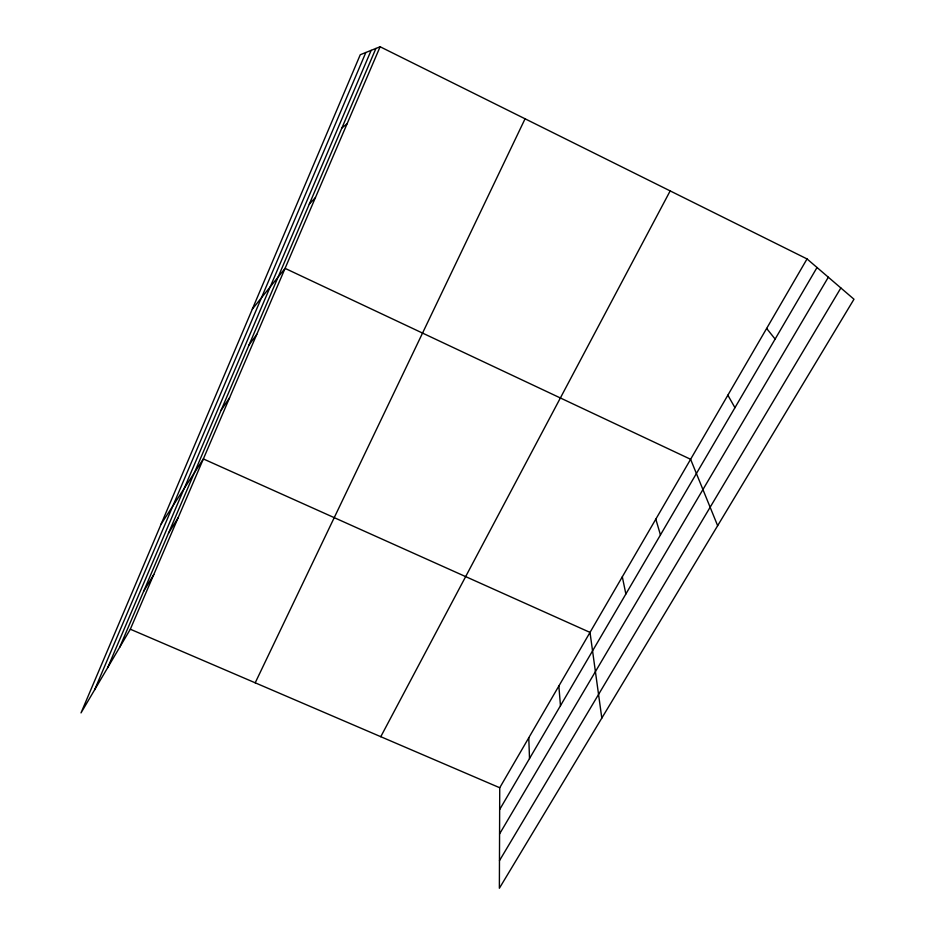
<?xml version="1.0" encoding="UTF-8"?>
<svg xmlns="http://www.w3.org/2000/svg" width="935" height="935" viewBox="0 0 935 935"><rect width="100%" height="100%" fill="white"/><g stroke="black" fill="none" stroke-linecap="round" stroke-linejoin="round"><path stroke-width="1.4" d="M807.034 258.925L499.734 787.749L499.372 888.25L853.982 299.235L807.034 258.925L380.113 46.75L360.267 54.733L81.018 712.902L130.327 629.22L380.113 46.75M94.61 689.843L365.842 52.489M107.724 667.59L371.148 50.361M119.68 647.312L375.917 48.445M255.208 682.807L525.073 118.792M380.767 736.698L670.173 190.904M499.652 809.558L817.026 267.515M499.57 833.938L828.328 277.216M499.477 860.644L840.857 287.968M143.628 591.341L153.796 574.511M168.475 533.242L178.118 517.78M161.182 523.974L203.362 458.933L590.008 632.399L601.813 718.103M221.127 410.196L229.554 397.831M249.037 344.98L256.774 334.368M252.321 309.169L285.081 268.368L690.603 459.284L717.648 525.692M309.286 204.146L315.434 197.577M341.871 128.013L347.084 123.771M130.327 629.22L499.734 787.749M766.642 328.442L775.127 339.078M727.862 395.178L734.945 407.695M655.821 519.147L660.449 534.925M622.313 576.813L625.866 594.005M558.85 686.021L560.462 705.703M528.778 737.773L529.514 758.554"/></g></svg>
